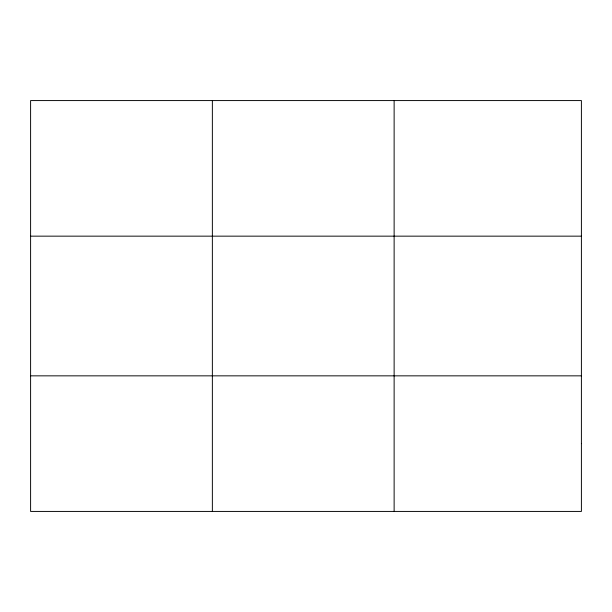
<?xml version="1.0" encoding="UTF-8"?>
<svg xmlns="http://www.w3.org/2000/svg" width="612" height="612" viewBox="0 0 612 612"><rect width="100%" height="100%" fill="white"/><g stroke="black" fill="none" stroke-linecap="round" stroke-linejoin="round"><path stroke-width="0.92" d="M212.364 100.575L212.364 511.425M394.128 100.575L394.128 511.425M30.6 236.155L581.4 236.155M30.6 375.845L581.4 375.845M581.4 443.631L581.4 511.425L30.6 511.425L30.6 100.575L581.4 100.575L581.4 443.631"/></g></svg>
